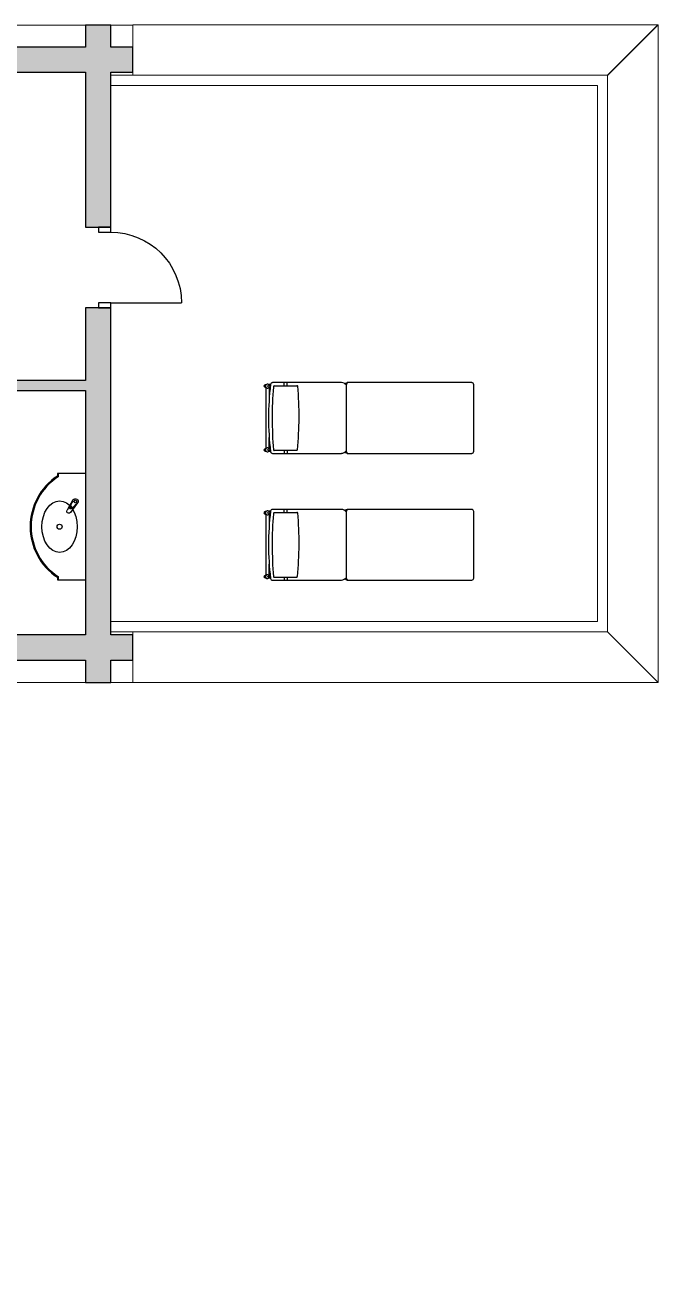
# Model space of a CAD drawing. Header units: millimetres. Extents: x 206455 to 265096, y 21531 to 53708.
# Drawn here: x 258827 to 265096, y 21532 to 33841 of the extents above; entities that cross this region are included whole.
import ezdxf

# ---------------------------------------------------------------- set-up
doc = ezdxf.new("R2010")
doc.units = ezdxf.units.MM
for name, color, linetype in [('furniture _san', 36, 'Continuous'), ('hatches', 8, 'Continuous'), ('wall', 5, 'Continuous')]:
    doc.layers.add(name, color=color, linetype=linetype)

# ---------------------------------------------------------------- blocks, each defined once
blk = doc.blocks.new('mixer4ws(plan)')
at = {"color": 0}
for p, q in [((0, 28), (117, 20)), ((0, -28), (117, -20))]:
    blk.add_line(p, q, dxfattribs=at)
for centre, radius, start, end in [((0, 0), 27.5, 45.2651, 314.7349), ((0, 0), 24.5, 55.034, 65.9105), ((15, 22), 2, 235.034, 267.8471), ((117, 0), 20, 270, 90), ((0, 0), 24.5, 294.0895, 304.966), ((15, -22), 2, 92.1529, 124.966)]:
    blk.add_arc(centre, radius, start, end, dxfattribs=at)
blk.add_ellipse((0, 0), major_axis=(90.3, 0), ratio=0.221476, start_param=4.880525, end_param=7.685846, dxfattribs=at)
blk.add_ellipse((70, 0), major_axis=(-10, 0), ratio=0.2, dxfattribs=at)
blk = doc.blocks.new('vanity unit1050')
at = {"color": 0}
for p, q in [((-270, 496), (-270, 525)), ((-270, -525), (-270, -496))]:
    blk.add_line(p, q, dxfattribs=at)
blk.add_lwpolyline([(0, -525), (0, 525), (-280, 525), (-280, 501, 0.538816), (-280, -501), (-280, -525), (0, -525)], format="xyb", dxfattribs=at)
at = {"color": 0, "ltscale": 7}
blk.add_circle((-103, 250), 12.7, dxfattribs=at)
at = {"color": 0}
blk.add_circle((-258, 0), 25, dxfattribs=at)
blk.add_arc((50, 0), 590, 122.8453, 237.1547, dxfattribs=at)
blk.add_ellipse((-258, 0), major_axis=(0, -255), ratio=0.686274, start_param=3.141593, end_param=9.424778, dxfattribs=at)
at = {"color": 0, "extrusion": (0, 0, -1), "zscale": -1, "rotation": 303.6017384872103}
blk.add_blockref('mixer4ws(plan)', (103, 250), dxfattribs=at)
blk = doc.blocks.new('door 700')
at = {"color": 0}
for points in [[(0, -50), (-120, -50), (-120, 0), (0, 0), (0, -50)], [(0, -50), (700, -50)], [(0, -800), (-120, -800), (-120, -750), (0, -750), (0, -800)]]:
    blk.add_lwpolyline(points, dxfattribs=at)
blk.add_arc((0, -50), 700, 270, 0, dxfattribs=at)
blk = doc.blocks.new('patio furn top_wgmodels.com')
at = {"color": 0}
for p, q in [((1, 328), (-7, 328)), ((-7, 304), (0, 304)), ((0, 305), (0, -305)), ((46, 332), (27, 332)), ((27, 300), (42, 300)), ((33, 300), (33, 192)), ((33, 285), (40, 285)), ((39, 285), (39, 300)), ((747, 350), (65, 350)), ((82, 320), (306, 320)), ((181, 320), (181, 350)), ((212, 320), (212, 350)), ((795, 326), (794, -326)), ((2038, 350), (804, 350)), ((2058, -330), (2058, 330)), ((33, -300), (33, -192)), ((0, -304), (-7, -304)), ((-7, -328), (1, -328)), ((27, -300), (42, -300)), ((46, -332), (27, -332)), ((33, -285), (40, -285)), ((39, -285), (39, -300)), ((67, -350), (749, -350)), ((82, -320), (306, -320)), ((181, -320), (181, -350)), ((212, -320), (212, -350)), ((804, -350), (2038, -350))]:
    blk.add_line(p, q, dxfattribs=at)
for centre in [(29, 316), (29, -316)]:
    blk.add_circle(centre, 9.75, dxfattribs=at)
for centre, radius, start, end in [((-7, 316), 11.8, 90, 270), ((16, 316), 19.5, 56.4427, 303.5573), ((2851, 0), 2825, 173.2494, 186.7649), ((65, 330), 19.5, 89.9971, 175.18), ((3988, -4), 3926, 175.4619, 184.5475), ((89, 307), 14.9, 118.5121, 182.9585), ((308, 313), 7.23, 12.0593, 102.7917), ((-2918, 18), 3247, 354.1151, 5.2424), ((746, 288), 62.5, 38.3856, 88.336), ((804, 330), 19.6, 90.0005, 164.2638), ((821, 324), 26.4, 98.3741, 174.7151), ((2038, 330), 19.5, 0, 90.0005), ((-7, -316), 11.8, 90, 270), ((16, -316), 19.5, 56.4427, 303.5573), ((65, -331), 19, 184.8343, 277.497), ((80, -315), 5.79, 186.3109, 289.7318), ((306, -315), 5.16, 270, 4.2717), ((743, -283), 66.9, 275.1953, 319.9847), ((804, -330), 19.5, 193.8871, 269.9983), ((825, -321), 31.2, 190.5599, 250.203), ((2038, -330), 19.5, 270, 0)]:
    blk.add_arc(centre, radius, start, end, dxfattribs=at)

msp = doc.modelspace()

# ---------------------------------------------------------------- hatches: boundary and pattern name
at = {"layer": 'hatches', "true_color": 0x474847}
h = msp.add_hatch(color=59, dxfattribs=at)
h.paths.add_polyline_path([(247209, 29762), (247209, 30110), (246959, 30110), (246959, 27801), (246737, 27801), (246737, 27552), (246959, 27552), (246959, 25882), (247209, 25882), (247209, 27552), (251721, 27552), (251721, 27801), (250955, 27801), (250955, 29642), (251713, 29642), (251713, 29762), (250699, 29762), (250699, 29642), (250855, 29642), (250855, 27801), (247209, 27801), (247209, 29642), (249899, 29642), (249899, 29762)])
h.paths.add_polyline_path([(249334, 33372), (249334, 33622), (247209, 33622), (247209, 33840), (246959, 33840), (246959, 33622), (246738, 33622), (246738, 33372), (246959, 33372), (246959, 31932), (247209, 31932), (247209, 33372)])
h.paths.add_polyline_path([(254301, 33622), (253612, 33622), (253612, 33841), (253363, 33841), (253363, 33622), (251152, 33622), (251152, 33372), (253362, 33372), (253362, 29762), (252613, 29762), (252613, 29642), (253611, 29642), (253611, 33372), (254301, 33372)])
h.paths.add_polyline_path([(255290, 33622), (256824, 33622), (256824, 33372), (255987, 33372), (255987, 29762), (256087, 29762), (256087, 29642), (255867, 29642), (255867, 33372), (255290, 33372)])
h.paths.add_polyline_path([(257813, 33372), (259427, 33372), (259427, 31839), (259677, 31839), (259677, 33372), (259897, 33372), (259897, 33622), (259677, 33622), (259677, 33840), (259426, 33840), (259426, 33622), (257813, 33622)])
h.paths.add_polyline_path([(259427, 30319), (257032, 30319), (257032, 29762), (256987, 29762), (256987, 29642), (257032, 29642), (257032, 29261), (257152, 29261), (257152, 30220), (259427, 30220), (259427, 27801), (258246, 27801), (258246, 27801), (257996, 27801), (257152, 27801), (257152, 28461), (257032, 28461), (257032, 27801), (256174, 27801), (256153, 27801), (256153, 27071), (255168, 27071), (255168, 26951), (256273, 26951), (256273, 27050), (256273, 27551), (257996, 27551), (257996, 22281), (255909, 22281), (255909, 22031), (257996, 22031), (257996, 21831), (258246, 21831), (258246, 22031), (258446, 22031), (258446, 22281), (258246, 22281), (258246, 27552), (259427, 27552), (259427, 27331), (259677, 27331), (259677, 27552), (259896, 27552), (259896, 27801), (259677, 27801), (259677, 31039), (259427, 31039)])
h.paths.add_polyline_path([(254920, 22031), (254920, 22281), (253612, 22281), (253612, 26950), (254258, 26950), (254258, 27070), (253612, 27070), (253612, 27552), (253863, 27552), (253863, 27801), (253612, 27801), (253612, 28051), (253362, 28051), (253362, 27801), (252621, 27801), (252621, 27552), (253362, 27552), (253362, 23452), (251969, 23452), (251969, 23202), (253362, 23202), (253362, 22281), (253114, 22281), (253114, 22031), (253363, 22031), (253363, 21810), (253612, 21810), (253612, 22031)])
h.paths.add_polyline_path([(247209, 24882), (246959, 24882), (246959, 23452), (246737, 23452), (246737, 23202), (246957, 23202), (246957, 22981), (247207, 22981), (247207, 23202), (250156, 23202), (250156, 23452), (247209, 23452)])

# ---------------------------------------------------------------- linework, layer by layer
at = {"layer": 'wall', "color": 18, "linetype": 'Continuous', "lineweight": 0, "ltscale": 0.13, "true_color": 0x000000}
for points in [[(259896, 33840), (246738, 33840), (246738, 22981), (247869, 22981)], [(259897, 33841), (259897, 33342), (264597, 33342), (265095, 33841), (259895, 33841)], [(264596, 33342), (265094, 33841), (265096, 33841), (265096, 27331), (264595, 27831), (264595, 33341)], [(253214, 21532), (253747, 21532), (253747, 21831), (258446, 21831), (258446, 27331), (259897, 27331), (259897, 27828)], [(259896, 27831), (264594, 27831), (265096, 27331), (265096, 27331), (259896, 27331), (259896, 27831)]]:
    msp.add_lwpolyline(points, dxfattribs=at)
at = {"layer": 'wall'}
msp.add_lwpolyline([(257813, 33372), (259427, 33372), (259427, 31839), (259677, 31839), (259677, 33372), (259897, 33372), (259897, 33622), (259677, 33622), (259677, 33840), (259426, 33840), (259426, 33622), (257813, 33622)], close=True, dxfattribs=at)
at = {"layer": 'wall', "color": 18, "linetype": 'Continuous', "lineweight": 15, "ltscale": 0.13, "true_color": 0x000000}
msp.add_lwpolyline([(259897, 33342), (264596, 33342), (264596, 27831), (259678, 27831), (259678, 27934), (264496, 27934), (264496, 33242), (259677, 33242), (259677, 33342), (259895, 33342)], dxfattribs=at)
at = {"layer": 'wall'}
for points in [[(258246, 27552), (259427, 27552), (259427, 27331), (259677, 27331), (259677, 27552), (259896, 27552), (259896, 27801), (259677, 27801), (259677, 31039), (259427, 31039), (259427, 30319), (257032, 30319)], [(257152, 30220), (259427, 30220), (259427, 27801), (258246, 27801)]]:
    msp.add_lwpolyline(points, dxfattribs=at)

# ---------------------------------------------------------------- block references
at = {"layer": 'furniture _san', "xscale": -1, "rotation": 180}
msp.add_blockref('door 700', (259677, 31039), dxfattribs=at)
at = {"layer": 'furniture _san'}
for name, p in [('patio furn top_wgmodels.com', (261213, 29949)), ('vanity unit1050', (259429, 28873)), ('patio furn top_wgmodels.com', (261213, 28694))]:
    msp.add_blockref(name, p, dxfattribs=at)

doc.saveas('drawing.dxf')
